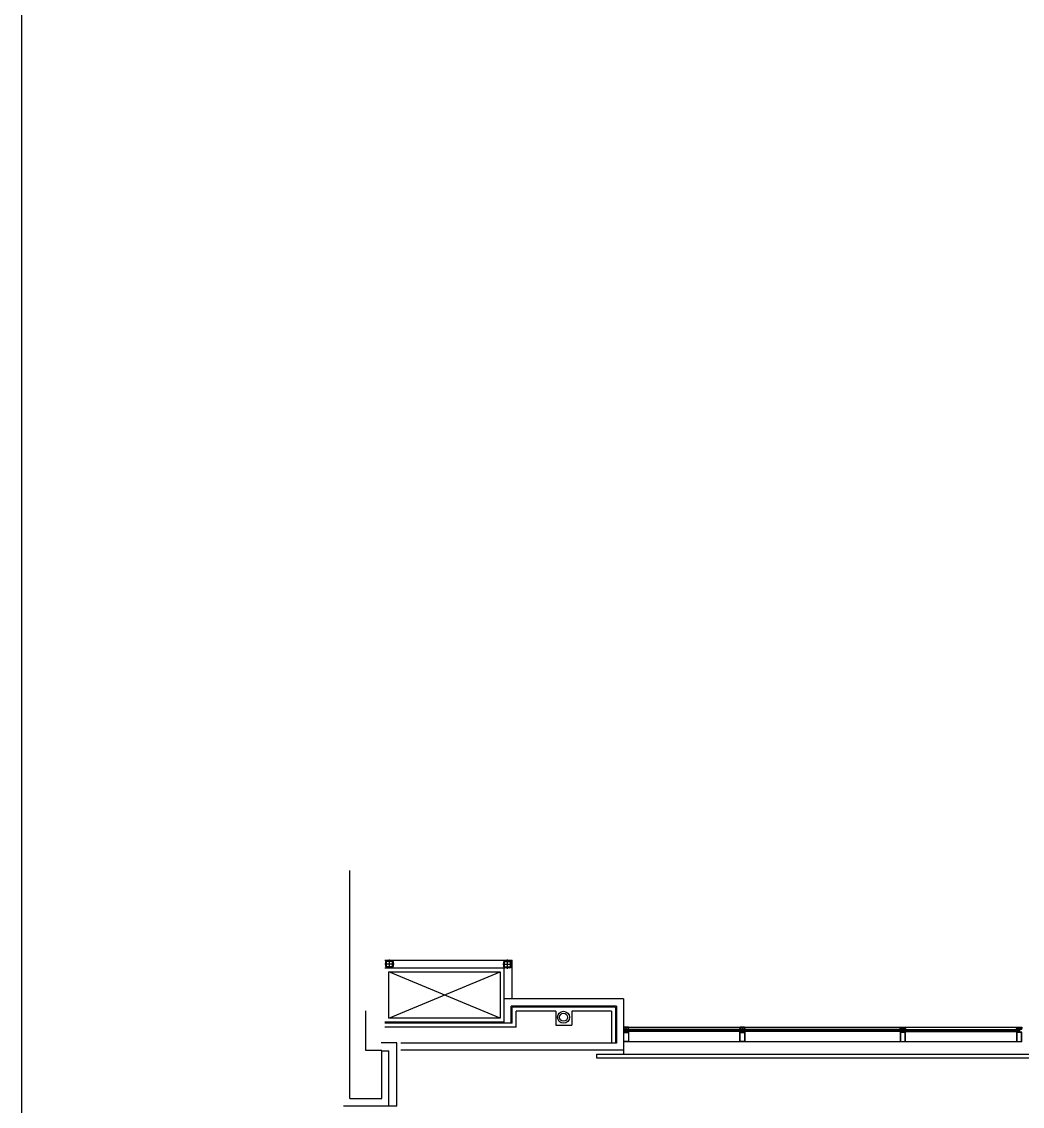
# Model space of a CAD drawing. Extents: x 11182 to 734459, y -1391328 to 152085.
# Drawn here: x 185465 to 198032, y -942937 to -929320 of the extents above; entities that cross this region are included whole.
import ezdxf

# ---------------------------------------------------------------- set-up
doc = ezdxf.new("R2010")
doc.units = 0
doc.header["$LTSCALE"] = 500
doc.header["$MEASUREMENT"] = 0
doc.layers.add('0_Defpoints', color=106, linetype='CONTINUOUS', plot=False)
doc.layers.add('1_Wall_Exist', color=251, linetype='CONTINUOUS')

msp = doc.modelspace()

# ---------------------------------------------------------------- linework, layer by layer
at = {"layer": '0_Defpoints'}
msp.add_lwpolyline([(185465, -910295), (270490, -910295), (270490, -964525), (185465, -964525)], close=True, dxfattribs=at)
at = {"layer": '1_Wall_Exist'}
for p, q in [((189587, -942837), (189587, -939977)), ((190026, -941150), (190142, -941150)), ((190027, -941100), (191624, -941100)), ((190039, -941181), (190039, -941118)), ((190048, -941181), (190048, -941118)), ((190052, -941105), (190115, -941105)), ((190052, -941114), (190115, -941114)), ((190084, -941208), (190084, -941092)), ((190120, -941118), (190120, -941181)), ((190129, -941118), (190129, -941181)), ((191508, -941153), (191624, -941153)), ((191521, -941184), (191521, -941121)), ((191530, -941184), (191530, -941121)), ((191534, -941108), (191597, -941108)), ((191534, -941117), (191597, -941117)), ((191566, -941211), (191566, -941095)), ((191602, -941121), (191602, -941184)), ((191611, -941121), (191611, -941184)), ((191624, -941589), (191624, -941100)), ((190027, -941200), (191524, -941200)), ((190115, -941186), (190052, -941186)), ((190115, -941195), (190052, -941195)), ((191476, -941829), (190077, -941250)), ((190077, -941250), (191476, -941250)), ((190077, -941829), (190077, -941250)), ((190077, -941829), (191476, -941250)), ((191476, -941250), (191476, -941829)), ((191524, -941882), (191524, -941200)), ((191597, -941189), (191534, -941189)), ((191597, -941198), (191534, -941198)), ((193024, -941589), (191524, -941589)), ((192934, -941679), (191614, -941679)), ((191614, -941892), (191614, -941679)), ((192922, -941692), (191627, -941692)), ((191627, -941892), (191627, -941692)), ((192922, -941692), (192922, -942142)), ((192934, -941679), (192934, -942142)), ((193024, -941589), (193024, -942282)), ((189788, -942237), (189788, -941736)), ((191476, -941829), (190077, -941829)), ((191677, -941942), (191677, -941742)), ((192174, -941742), (191677, -941742)), ((192174, -941742), (192174, -941917)), ((192374, -941742), (192374, -941917)), ((192872, -941742), (192374, -941742)), ((192872, -941742), (192872, -942142)), ((191524, -941882), (190027, -941882)), ((191627, -941892), (190027, -941892)), ((191614, -941892), (190027, -941892)), ((191677, -941942), (190027, -941942)), ((192174, -941917), (192374, -941917)), ((193024, -941942), (198024, -941942)), ((193028, -941961), (193024, -941961)), ((193028, -941961), (193024, -941961)), ((193027, -941967), (193024, -941967)), ((193027, -941963), (193027, -941965)), ((193031, -941963), (193027, -941963)), ((193027, -941965), (193027, -941967)), ((193027, -941967), (193027, -941967)), ((193028, -941959), (193028, -941945)), ((193085, -941945), (193028, -941945)), ((193028, -941959), (193028, -941959)), ((193032, -941953), (193029, -941959)), ((193031, -941958), (193033, -941954)), ((193031, -941961), (193031, -941958)), ((193034, -941961), (193031, -941961)), ((193031, -941965), (193031, -941963)), ((193031, -941967), (193031, -941965)), ((193031, -941967), (193031, -941967)), ((193082, -941967), (193031, -941967)), ((193033, -941954), (193032, -941953)), ((193034, -941961), (193034, -941965)), ((193034, -941965), (193048, -941965)), ((193048, -941965), (193049, -941964)), ((193048, -942003), (193048, -941967)), ((193049, -941964), (193064, -941964)), ((193050, -941963), (193050, -941964)), ((193063, -941963), (193050, -941963)), ((193051, -941963), (193051, -941959)), ((193051, -941959), (193061, -941959)), ((193054, -941959), (193054, -941963)), ((193059, -941959), (193059, -941963)), ((193061, -941959), (193061, -941963)), ((193063, -941964), (193063, -941963)), ((193064, -941964), (193064, -941965)), ((193064, -941965), (193078, -941965)), ((193064, -941967), (193064, -942003)), ((193078, -941961), (193081, -941961)), ((193078, -941965), (193078, -941961)), ((193079, -941954), (193081, -941953)), ((193081, -941958), (193079, -941954)), ((193081, -941953), (193084, -941959)), ((193081, -941961), (193081, -941958)), ((193081, -941963), (193081, -941965)), ((193086, -941963), (193081, -941963)), ((193081, -941965), (193082, -941967)), ((193082, -941967), (193082, -941967)), ((193085, -941959), (193084, -941959)), ((193084, -941961), (193088, -941961)), ((193084, -941961), (193088, -941961)), ((193085, -941959), (193085, -941945)), ((193085, -941967), (193086, -941965)), ((193085, -941967), (193085, -941967)), ((193088, -941967), (193085, -941967)), ((193086, -941965), (193086, -941963)), ((193088, -941961), (193088, -941942)), ((193088, -941961), (193088, -941967)), ((194485, -941942), (194485, -941961)), ((194489, -941961), (194485, -941961)), ((194489, -941961), (194485, -941961)), ((194485, -941967), (194485, -941961)), ((194488, -941967), (194485, -941967)), ((194487, -941963), (194487, -941965)), ((194492, -941963), (194487, -941963)), ((194487, -941965), (194488, -941967)), ((194488, -941959), (194488, -941945)), ((194545, -941945), (194488, -941945)), ((194488, -941959), (194489, -941959)), ((194488, -941967), (194488, -941967)), ((194492, -941953), (194489, -941959)), ((194491, -941967), (194492, -941965)), ((194491, -941967), (194491, -941967)), ((194542, -941967), (194491, -941967)), ((194494, -941954), (194492, -941953)), ((194492, -941958), (194494, -941954)), ((194492, -941961), (194492, -941958)), ((194495, -941961), (194492, -941961)), ((194492, -941965), (194492, -941963)), ((194495, -941961), (194495, -941965)), ((194495, -941965), (194509, -941965)), ((194509, -941964), (194524, -941964)), ((194509, -941965), (194509, -941964)), ((194509, -942003), (194509, -941967)), ((194510, -941963), (194510, -941964)), ((194523, -941963), (194510, -941963)), ((194512, -941963), (194512, -941959)), ((194512, -941959), (194522, -941959)), ((194514, -941959), (194514, -941963)), ((194519, -941959), (194519, -941963)), ((194522, -941959), (194522, -941963)), ((194523, -941964), (194523, -941963)), ((194524, -941964), (194525, -941965)), ((194525, -941965), (194539, -941965)), ((194525, -941967), (194525, -942003)), ((194539, -941961), (194542, -941961)), ((194539, -941965), (194539, -941961)), ((194540, -941954), (194541, -941953)), ((194542, -941958), (194540, -941954)), ((194541, -941953), (194544, -941959)), ((194542, -941961), (194542, -941958)), ((194542, -941963), (194542, -941965)), ((194546, -941963), (194542, -941963)), ((194542, -941965), (194542, -941967)), ((194542, -941967), (194542, -941967)), ((194545, -941959), (194545, -941945)), ((194545, -941959), (194545, -941959)), ((194545, -941961), (194549, -941961)), ((194545, -941961), (194549, -941961)), ((194546, -941965), (194546, -941963)), ((194546, -941967), (194546, -941965)), ((194546, -941967), (194546, -941967)), ((194549, -941967), (194546, -941967)), ((194549, -941961), (194549, -941942)), ((194549, -941961), (194549, -941967)), ((196500, -941961), (196500, -941942)), ((196500, -941961), (196500, -941967)), ((196504, -941961), (196500, -941961)), ((196504, -941961), (196500, -941961)), ((196500, -941967), (196503, -941967)), ((196503, -941963), (196507, -941963)), ((196503, -941965), (196503, -941963)), ((196503, -941967), (196503, -941965)), ((196503, -941967), (196503, -941967)), ((196504, -941945), (196561, -941945)), ((196504, -941959), (196504, -941945)), ((196508, -941953), (196504, -941959)), ((196504, -941959), (196504, -941959)), ((196507, -941958), (196509, -941954)), ((196507, -941961), (196507, -941958)), ((196510, -941961), (196507, -941961)), ((196507, -941963), (196507, -941965)), ((196507, -941965), (196507, -941967)), ((196507, -941967), (196558, -941967)), ((196507, -941967), (196507, -941967)), ((196509, -941954), (196508, -941953)), ((196510, -941965), (196510, -941961)), ((196524, -941965), (196510, -941965)), ((196525, -941964), (196524, -941965)), ((196524, -941967), (196524, -942003)), ((196540, -941964), (196525, -941964)), ((196526, -941964), (196526, -941963)), ((196526, -941963), (196539, -941963)), ((196537, -941959), (196527, -941959)), ((196527, -941959), (196527, -941963)), ((196530, -941959), (196530, -941963)), ((196535, -941959), (196535, -941963)), ((196537, -941963), (196537, -941959)), ((196539, -941963), (196539, -941964)), ((196540, -941965), (196540, -941964)), ((196554, -941965), (196540, -941965)), ((196540, -942003), (196540, -941967)), ((196554, -941961), (196557, -941961)), ((196554, -941961), (196554, -941965)), ((196555, -941954), (196557, -941953)), ((196557, -941958), (196555, -941954)), ((196557, -941953), (196560, -941959)), ((196557, -941961), (196557, -941958)), ((196557, -941963), (196562, -941963)), ((196557, -941965), (196557, -941963)), ((196558, -941967), (196557, -941965)), ((196558, -941967), (196558, -941967)), ((196561, -941959), (196560, -941959)), ((196560, -941961), (196564, -941961)), ((196560, -941961), (196564, -941961)), ((196561, -941959), (196561, -941945)), ((196562, -941965), (196561, -941967)), ((196561, -941967), (196564, -941967)), ((196561, -941967), (196561, -941967)), ((196562, -941963), (196562, -941965)), ((196564, -941942), (196564, -941961)), ((196564, -941967), (196564, -941961)), ((197961, -941961), (197961, -941942)), ((197961, -941961), (197961, -941967)), ((197965, -941961), (197961, -941961)), ((197965, -941961), (197961, -941961)), ((197961, -941967), (197964, -941967)), ((197963, -941963), (197968, -941963)), ((197963, -941965), (197963, -941963)), ((197964, -941967), (197963, -941965)), ((197964, -941945), (198021, -941945)), ((197964, -941959), (197964, -941945)), ((197964, -941959), (197965, -941959)), ((197964, -941967), (197964, -941967)), ((197968, -941953), (197965, -941959)), ((197968, -941965), (197967, -941967)), ((197967, -941967), (198018, -941967)), ((197967, -941967), (197967, -941967)), ((197970, -941954), (197968, -941953)), ((197968, -941958), (197970, -941954)), ((197968, -941961), (197968, -941958)), ((197970, -941961), (197968, -941961)), ((197968, -941963), (197968, -941965)), ((197970, -941965), (197970, -941961)), ((197984, -941965), (197970, -941965)), ((197985, -941964), (197984, -941965)), ((198000, -941964), (197985, -941964)), ((197985, -941967), (197985, -942003)), ((197986, -941964), (197986, -941963)), ((197986, -941963), (197999, -941963)), ((197998, -941959), (197988, -941959)), ((197988, -941959), (197988, -941963)), ((197990, -941959), (197990, -941963)), ((197995, -941959), (197995, -941963)), ((197998, -941963), (197998, -941959)), ((197999, -941963), (197999, -941964)), ((198001, -941965), (198000, -941964)), ((198015, -941965), (198001, -941965)), ((198001, -942003), (198001, -941967)), ((198015, -941961), (198017, -941961)), ((198015, -941961), (198015, -941965)), ((198016, -941954), (198017, -941953)), ((198017, -941958), (198016, -941954)), ((198017, -941953), (198020, -941959)), ((198017, -941961), (198017, -941958)), ((198018, -941963), (198022, -941963)), ((198018, -941965), (198018, -941963)), ((198018, -941967), (198018, -941965)), ((198018, -941967), (198018, -941967)), ((198021, -941959), (198021, -941945)), ((198021, -941959), (198021, -941959)), ((198021, -941961), (198024, -941961)), ((198021, -941961), (198024, -941961)), ((198022, -941963), (198022, -941965)), ((198022, -941965), (198022, -941967)), ((198022, -941967), (198024, -941967)), ((198022, -941967), (198022, -941967)), ((198024, -941942), (198024, -941961)), ((198024, -941967), (198024, -941961)), ((193024, -942005), (193027, -942005)), ((193027, -942005), (193027, -942006)), ((193027, -942006), (193027, -942008)), ((193027, -942008), (193027, -942009)), ((193027, -942009), (193031, -942009)), ((193028, -942124), (193028, -942012)), ((193028, -942012), (193033, -942012)), ((193031, -942005), (193050, -942005)), ((193031, -942006), (193031, -942005)), ((193031, -942008), (193031, -942006)), ((193031, -942009), (193031, -942008)), ((193033, -942008), (193048, -942008)), ((193033, -942012), (193033, -942008)), ((193037, -941974), (193037, -941999)), ((193048, -941974), (193064, -941974)), ((193050, -942003), (193048, -942003)), ((193048, -942008), (193048, -942012)), ((193048, -942012), (193050, -942012)), ((193050, -942005), (193050, -942003)), ((193050, -942010), (193062, -942010)), ((193050, -942012), (193050, -942010)), ((193056, -941995), (193051, -941994)), ((193051, -941994), (193051, -942001)), ((193051, -942001), (193053, -942004)), ((193053, -942004), (193053, -942005)), ((193053, -942005), (193059, -942005)), ((193054, -941974), (193054, -941984)), ((193054, -941984), (193055, -941991)), ((193055, -941991), (193057, -941991)), ((193061, -941994), (193056, -941995)), ((193057, -941991), (193059, -941984)), ((193059, -941984), (193059, -941974)), ((193059, -942004), (193061, -942001)), ((193059, -942005), (193059, -942004)), ((193061, -942001), (193061, -941994)), ((193062, -942010), (193062, -942012)), ((193062, -942012), (193064, -942012)), ((193063, -942003), (193063, -942005)), ((193064, -942003), (193063, -942003)), ((193063, -942005), (193082, -942005)), ((193064, -942008), (193079, -942008)), ((193064, -942012), (193064, -942008)), ((194498, -941974), (193075, -941974)), ((193075, -941974), (193075, -941999)), ((194498, -941980), (193075, -941980)), ((194498, -941993), (193075, -941993)), ((194498, -941999), (193075, -941999)), ((193079, -942008), (193079, -942012)), ((193079, -942012), (193085, -942012)), ((193082, -942006), (193081, -942008)), ((193081, -942008), (193081, -942009)), ((193081, -942009), (193086, -942009)), ((193082, -942005), (193082, -942006)), ((193085, -942005), (193088, -942005)), ((193085, -942006), (193085, -942005)), ((193086, -942008), (193085, -942006)), ((193085, -942012), (193085, -942124)), ((193086, -942009), (193086, -942008)), ((193088, -942005), (193088, -942127)), ((194485, -942005), (194488, -942005)), ((194485, -942127), (194485, -942005)), ((194488, -942006), (194487, -942008)), ((194487, -942008), (194487, -942009)), ((194487, -942009), (194492, -942009)), ((194488, -942005), (194488, -942006)), ((194488, -942124), (194488, -942012)), ((194488, -942012), (194494, -942012)), ((194491, -942005), (194510, -942005)), ((194491, -942006), (194491, -942005)), ((194492, -942008), (194491, -942006)), ((194492, -942009), (194492, -942008)), ((194494, -942008), (194509, -942008)), ((194494, -942012), (194494, -942008)), ((194498, -941974), (194498, -941999)), ((194509, -941974), (194525, -941974)), ((194510, -942003), (194509, -942003)), ((194509, -942008), (194509, -942012)), ((194509, -942012), (194511, -942012)), ((194510, -942005), (194510, -942003)), ((194511, -942010), (194523, -942010)), ((194511, -942012), (194511, -942010)), ((194517, -941995), (194512, -941994)), ((194512, -941994), (194512, -942001)), ((194512, -942001), (194514, -942004)), ((194514, -941974), (194514, -941984)), ((194514, -941984), (194516, -941991)), ((194514, -942004), (194514, -942005)), ((194514, -942005), (194520, -942005)), ((194516, -941991), (194518, -941991)), ((194522, -941994), (194517, -941995)), ((194518, -941991), (194519, -941984)), ((194519, -941984), (194519, -941974)), ((194520, -942004), (194522, -942001)), ((194520, -942005), (194520, -942004)), ((194522, -942001), (194522, -941994)), ((194523, -942003), (194523, -942005)), ((194525, -942003), (194523, -942003)), ((194523, -942005), (194542, -942005)), ((194523, -942010), (194523, -942012)), ((194523, -942012), (194525, -942012)), ((194525, -942008), (194540, -942008)), ((194525, -942012), (194525, -942008)), ((196513, -941974), (194536, -941974)), ((194536, -941974), (194536, -941999)), ((196513, -941980), (194536, -941980)), ((196513, -941993), (194536, -941993)), ((196513, -941999), (194536, -941999)), ((194540, -942008), (194540, -942012)), ((194540, -942012), (194545, -942012)), ((194542, -942005), (194542, -942006)), ((194542, -942006), (194542, -942008)), ((194542, -942008), (194542, -942009)), ((194542, -942009), (194546, -942009)), ((194545, -942012), (194545, -942124)), ((194546, -942005), (194549, -942005)), ((194546, -942006), (194546, -942005)), ((194546, -942008), (194546, -942006)), ((194546, -942009), (194546, -942008)), ((194549, -942005), (194549, -942127)), ((196500, -942005), (196500, -942127)), ((196503, -942005), (196500, -942005)), ((196503, -942006), (196503, -942005)), ((196503, -942008), (196503, -942006)), ((196503, -942009), (196503, -942008)), ((196507, -942009), (196503, -942009)), ((196504, -942012), (196504, -942124)), ((196509, -942012), (196504, -942012)), ((196507, -942005), (196507, -942006)), ((196526, -942005), (196507, -942005)), ((196507, -942006), (196507, -942008)), ((196507, -942008), (196507, -942009)), ((196509, -942008), (196509, -942012)), ((196524, -942008), (196509, -942008)), ((196513, -941974), (196513, -941999)), ((196540, -941974), (196524, -941974)), ((196524, -942003), (196526, -942003)), ((196524, -942012), (196524, -942008)), ((196526, -942012), (196524, -942012)), ((196526, -942003), (196526, -942005)), ((196538, -942010), (196526, -942010)), ((196526, -942010), (196526, -942012)), ((196527, -942001), (196527, -941994)), ((196527, -941994), (196532, -941995)), ((196529, -942004), (196527, -942001)), ((196529, -942005), (196529, -942004)), ((196535, -942005), (196529, -942005)), ((196530, -941984), (196530, -941974)), ((196531, -941991), (196530, -941984)), ((196533, -941991), (196531, -941991)), ((196532, -941995), (196537, -941994)), ((196535, -941984), (196533, -941991)), ((196535, -941974), (196535, -941984)), ((196537, -942001), (196535, -942004)), ((196535, -942004), (196535, -942005)), ((196537, -941994), (196537, -942001)), ((196538, -942012), (196538, -942010)), ((196540, -942012), (196538, -942012)), ((196539, -942003), (196540, -942003)), ((196539, -942005), (196539, -942003)), ((196558, -942005), (196539, -942005)), ((196540, -942008), (196540, -942012)), ((196555, -942008), (196540, -942008)), ((196551, -941974), (197974, -941974)), ((196551, -941974), (196551, -941999)), ((196551, -941980), (197974, -941980)), ((196551, -941993), (197974, -941993)), ((196551, -941999), (197974, -941999)), ((196555, -942012), (196555, -942008)), ((196561, -942012), (196555, -942012)), ((196557, -942008), (196558, -942006)), ((196557, -942009), (196557, -942008)), ((196562, -942009), (196557, -942009)), ((196558, -942006), (196558, -942005)), ((196561, -942005), (196561, -942006)), ((196564, -942005), (196561, -942005)), ((196561, -942006), (196562, -942008)), ((196561, -942124), (196561, -942012)), ((196562, -942008), (196562, -942009)), ((196564, -942127), (196564, -942005)), ((197961, -942005), (197961, -942127)), ((197964, -942005), (197961, -942005)), ((197963, -942008), (197964, -942006)), ((197963, -942009), (197963, -942008)), ((197968, -942009), (197963, -942009)), ((197964, -942006), (197964, -942005)), ((197964, -942012), (197964, -942124)), ((197970, -942012), (197964, -942012)), ((197967, -942005), (197967, -942006)), ((197986, -942005), (197967, -942005)), ((197967, -942006), (197968, -942008)), ((197968, -942008), (197968, -942009)), ((197970, -942008), (197970, -942012)), ((197985, -942008), (197970, -942008)), ((197974, -941974), (197974, -941999)), ((198001, -941974), (197985, -941974)), ((197985, -942003), (197986, -942003)), ((197985, -942012), (197985, -942008)), ((197987, -942012), (197985, -942012)), ((197986, -942003), (197986, -942005)), ((197999, -942010), (197987, -942010)), ((197987, -942010), (197987, -942012)), ((197988, -942001), (197988, -941994)), ((197988, -941994), (197993, -941995)), ((197989, -942004), (197988, -942001)), ((197989, -942005), (197989, -942004)), ((197996, -942005), (197989, -942005)), ((197990, -941984), (197990, -941974)), ((197992, -941991), (197990, -941984)), ((197994, -941991), (197992, -941991)), ((197993, -941995), (197998, -941994)), ((197995, -941984), (197994, -941991)), ((197995, -941974), (197995, -941984)), ((197998, -942001), (197996, -942004)), ((197996, -942004), (197996, -942005)), ((197998, -941994), (197998, -942001)), ((197999, -942003), (198001, -942003)), ((197999, -942005), (197999, -942003)), ((198018, -942005), (197999, -942005)), ((197999, -942012), (197999, -942010)), ((198001, -942012), (197999, -942012)), ((198001, -942008), (198001, -942012)), ((198015, -942008), (198001, -942008)), ((198015, -942012), (198015, -942008)), ((198021, -942012), (198015, -942012)), ((198018, -942006), (198018, -942005)), ((198018, -942008), (198018, -942006)), ((198018, -942009), (198018, -942008)), ((198022, -942009), (198018, -942009)), ((198021, -942124), (198021, -942012)), ((198022, -942005), (198022, -942006)), ((198024, -942005), (198022, -942005)), ((198022, -942006), (198022, -942008)), ((198022, -942008), (198022, -942009)), ((198024, -942127), (198024, -942005)), ((189987, -942237), (189788, -942237)), ((190177, -942140), (189980, -942140)), ((189986, -942240), (190077, -942240)), ((189987, -942837), (189987, -942237)), ((190077, -942934), (190077, -942240)), ((190177, -942934), (190177, -942140)), ((192934, -942142), (190227, -942142)), ((193024, -942232), (190227, -942232)), ((198024, -942127), (193024, -942127)), ((193085, -942124), (193028, -942124)), ((194545, -942124), (194488, -942124)), ((196504, -942124), (196561, -942124)), ((197964, -942124), (198021, -942124)), ((192689, -942282), (204915, -942282)), ((192689, -942332), (192689, -942282)), ((204915, -942332), (192689, -942332)), ((189587, -942837), (189987, -942837)), ((190177, -942934), (189505, -942934))]:
    msp.add_line(p, q, dxfattribs=at)
for radius in [75, 50]:
    msp.add_circle((192270, -941819), radius, dxfattribs=at)
for centre, radius, start, end in [((190052, -941118), 13.5, 90, 180), ((190052, -941118), 4.5, 90, 180), ((190115, -941118), 13.5, 0, 90), ((190115, -941118), 4.5, 0, 90), ((191534, -941121), 13.5, 90, 180), ((191534, -941121), 4.5, 90, 180), ((191597, -941121), 13.5, 0, 90), ((191597, -941121), 4.5, 0, 90), ((190052, -941181), 13.5, 180, 270), ((190052, -941181), 4.5, 180, 270), ((190115, -941181), 13.5, 270, 0), ((190115, -941181), 4.5, 270, 0), ((191534, -941184), 13.5, 180, 270), ((191534, -941184), 4.5, 180, 270), ((191597, -941184), 13.5, 270, 0), ((191597, -941184), 4.5, 270, 0), ((193028, -941960), 1.27, 270, 71.3371), ((193028, -941960), 1.02, 270, 90), ((193084, -941960), 1.27, 108.6629, 270), ((193084, -941960), 1.02, 90, 270), ((194489, -941960), 1.27, 270, 71.3371), ((194489, -941960), 1.02, 270, 90), ((194545, -941960), 1.27, 108.6629, 270), ((194545, -941960), 1.02, 90, 270), ((196504, -941960), 1.27, 270, 71.3371), ((196504, -941960), 1.02, 270, 90), ((196560, -941960), 1.27, 108.6629, 270), ((196560, -941960), 1.02, 90, 270), ((197965, -941960), 1.27, 270, 71.3371), ((197965, -941960), 1.02, 270, 90), ((198021, -941960), 1.27, 108.6629, 270), ((198021, -941960), 1.02, 90, 270)]:
    msp.add_arc(centre, radius, start, end, dxfattribs=at)

doc.saveas('drawing.dxf')
